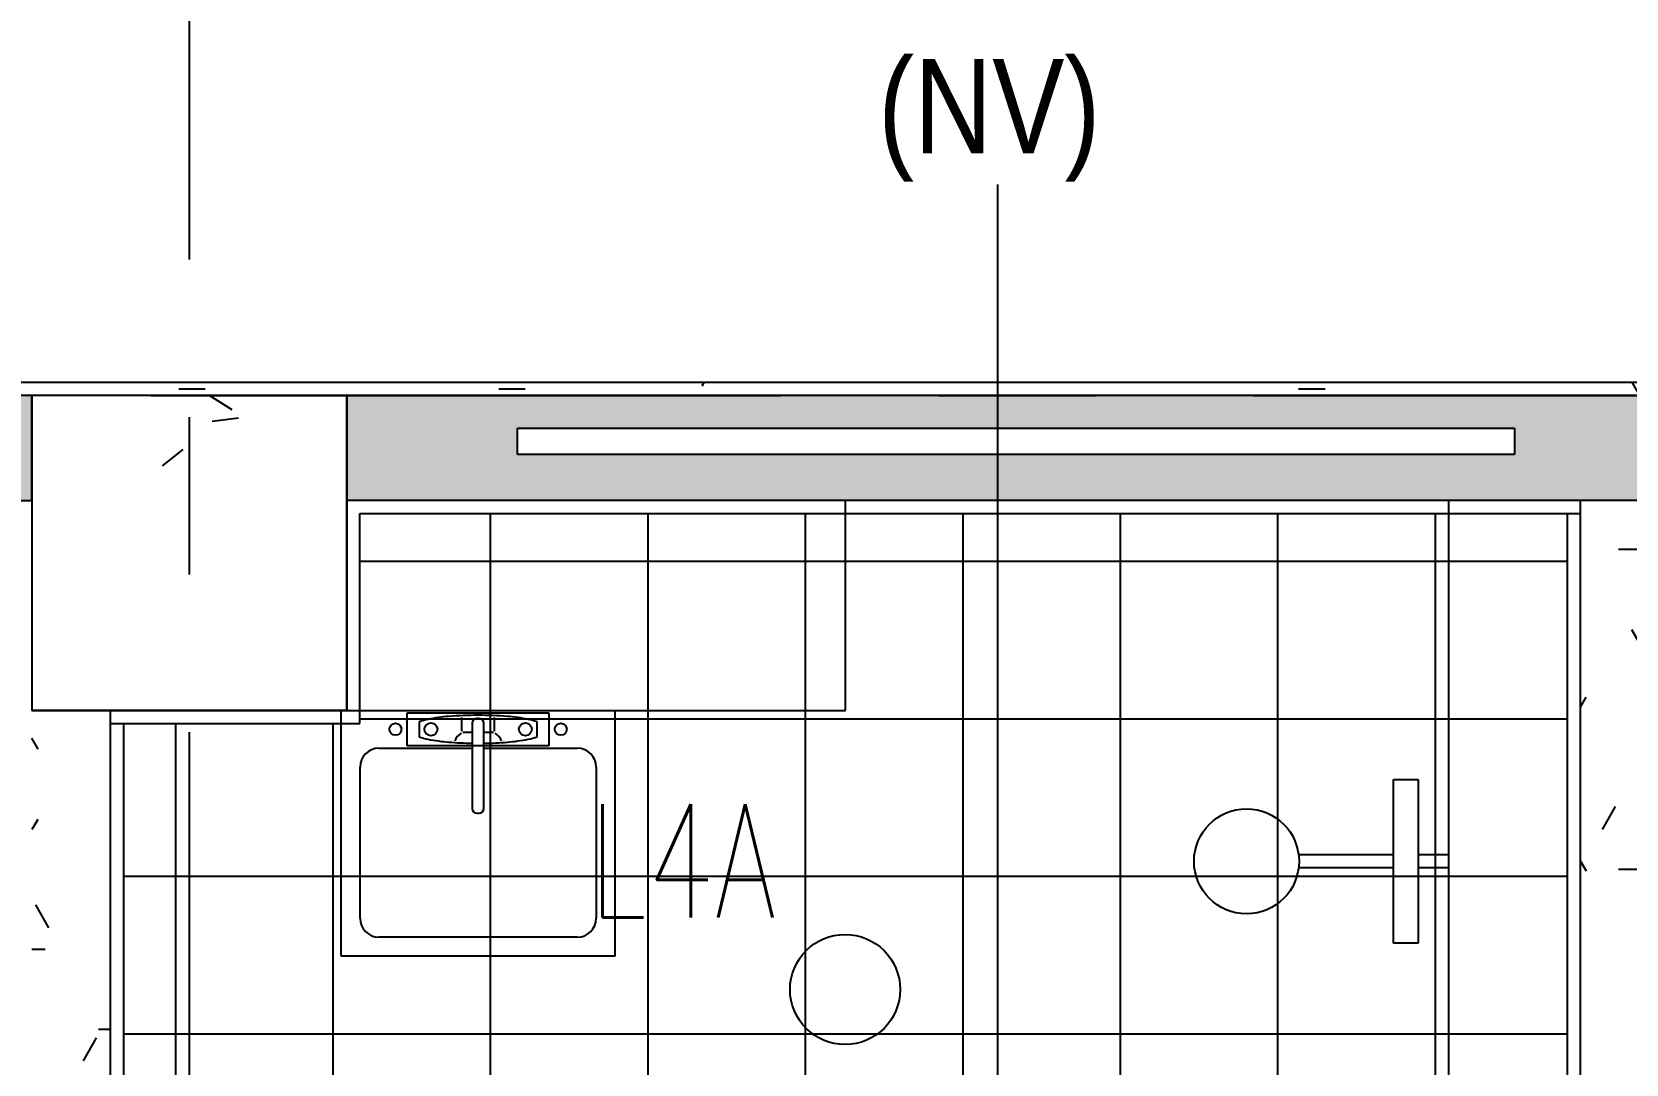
# Model space of a CAD drawing. Header units: millimetres. Extents: x -92759 to 184353, y -15225 to 86714.
# Drawn here: x 54801 to 57839, y 78067 to 80034 of the extents above; entities that cross this region are included whole.
import ezdxf

# ---------------------------------------------------------------- set-up
doc = ezdxf.new("R2010")
doc.units = ezdxf.units.MM
doc.linetypes.add('IDA - Grid Line', pattern=[2100, 1200, -300, 300, -300])
for name, color, linetype in [('0-1', 9, 'Continuous'), ('0-L4A', 1, 'Continuous'), ('A-_DETA----_E-2', 9, 'Continuous'), ('A-_FLORPATT_H-1', 9, 'Continuous'), ('A-_ROOMNAME_A', 8, 'Continuous'), ('A-_WALL----_E', 8, 'Continuous'), ('A-_WALL----_H', 8, 'Continuous'), ('A-_WALL----_H-1', 9, 'Continuous'), ('A-_WALLPRTN_E', 8, 'Continuous'), ('A-_WIND----_E', 8, 'Continuous'), ('E-legend', 1, 'Continuous'), ('M-_SANIFIXR_E', 9, 'Continuous'), ('S-_COLN----_E', 8, 'Continuous')]:
    doc.layers.add(name, color=color, linetype=linetype)
doc.layers.add('S-_ANOTGRID_E-1', color=9, linetype='IDA - Grid Line', true_color=0x808080)
doc.styles.add('Arial Narrow_2', font='ARIALN.TTF', dxfattribs={"height": 225})
doc.styles.add('Simplex', font='simplex_.ttf', dxfattribs={"width": 0.7, "height": 450})
pattern_1 = [(0, (-11670.95, 40338.29), (609.6, 152.4), [50.292, -406.908, 50.292, -406.908, -2438.4]), (0, (-11670.95, 40338.29), (609.6, 152.4), [-914.4, 50.292, -864.108, 50.292, -406.908, -1066.8]), (0, (-11670.95, 40338.29), (609.6, 152.4), [-2286, 50.292, -254.508, 50.292, -711.708]), (120, (-11442.35, 40414.49), (-436.7823, 451.7291), [50.292, -406.908, 50.292, -406.908, -2438.4]), (120, (-11442.35, 40414.49), (-436.7823, 451.7291), [-914.4, 50.292, -864.108, 50.292, -406.908, -1066.8]), (120, (-11442.35, 40414.49), (-436.7823, 451.7291), [-2286, 50.292, -254.508, 50.292, -711.708]), (240, (-11366.15, 40719.29), (-172.8177, -604.1291), [50.292, -406.908, 50.292, -406.908, -2438.4]), (240, (-11366.15, 40719.29), (-172.8177, -604.1291), [-914.4, 50.292, -864.108, 50.292, -406.908, -1066.8]), (240, (-11366.15, 40719.29), (-172.8177, -604.1291), [-2286, 50.292, -254.508, 50.292, -711.708])]

# ---------------------------------------------------------------- blocks, each defined once
blk = doc.blocks.new('IDA - Top Hung - 2 Panels - 1900L X 600H - B8-AW06-8765561-BLK8_RHH_2ND STOREY PLAN')
at = {"layer": 'A-_WIND----_E'}
for p, q in [((-950, 25), (950, 25)), ((-950, -25), (-950, 25)), ((950, 25), (950, -25)), ((950, -25), (-950, -25))]:
    blk.add_line(p, q, dxfattribs=at)
blk = doc.blocks.new('1599_FURN_RHH_BLK8 _NEW__2ND STY_dwg-10261561-BLK8_RHH_2ND STOREY PLAN')
at = {"layer": 'S-_COLN----_E'}
blk.add_line((-35499.8, -200.1), (-35499.8, -600.1), dxfattribs=at)
blk = doc.blocks.new('A$C3019c3af')
at = {"layer": 'A-_FLORPATT_H-1'}
h = blk.add_hatch(dxfattribs=at)
h.set_pattern_fill('FP_22', color=256, style=0, pattern_type=2)
h.set_pattern_definition([(270, (-26525, 44525), (300, 2e-14), []), (0, (-26525, 44525), (0, 300), [])])
h.paths.add_polyline_path([(-26358.7, 43675), (-24975, 43675), (-24975, 46375), (-27275, 46375), (-27275, 45975), (-27725, 45975), (-27725, 43827), (-26689, 43827), (-26689, 43782), (-27725, 43782), (-27725, 43675), (-27314.8, 43675)])
at = {"layer": 'A-_WALL----_H'}
h = blk.add_hatch(dxfattribs=at)
h.set_pattern_fill('FP_11', color=256, style=0, pattern_type=2)
h.set_pattern_definition([(0, (-11670.95, 40338.3), (1219.2, 304.8), [50.292, -864.108, 50.292, -864.108, -4876.8]), (0, (-11670.95, 40338.3), (1219.2, 304.8), [-1828.8, 50.292, -1778.508, 50.292, -864.108, -2133.6]), (0, (-11670.95, 40338.3), (1219.2, 304.8), [-4572, 50.292, -559.308, 50.292, -1473.708]), (120, (-11213.75, 40490.7), (-873.5645, 903.458), [50.292, -864.108, 50.292, -864.108, -4876.8]), (120, (-11213.75, 40490.7), (-873.5645, 903.458), [-1828.8, 50.292, -1778.508, 50.292, -864.108, -2133.6]), (120, (-11213.75, 40490.7), (-873.5645, 903.458), [-4572, 50.292, -559.308, 50.292, -1473.708]), (240, (-11061.35, 41100.3), (-345.6355, -1208.258), [50.292, -864.108, 50.292, -864.108, -4876.8]), (240, (-11061.35, 41100.3), (-345.6355, -1208.258), [-1828.8, 50.292, -1778.508, 50.292, -864.108, -2133.6]), (240, (-11061.35, 41100.3), (-345.6355, -1208.258), [-4572, 50.292, -559.308, 50.292, -1473.708])])
h.paths.add_polyline_path([(-10425, 46512.5), (-10425, 46600), (-9912.5, 46600), (-9912.5, 46625), (-10450, 46625), (-10450, 46512.5)])
h.paths.add_polyline_path([(-19475, 46512.5), (-19450, 46512.5), (-19450, 46625), (-30425, 46625), (-30425, 46600), (-19475, 46600), (-19475, 46530.2)])
h.paths.add_polyline_path([(-17850, 46512.5), (-17825, 46512.5), (-17825, 46600), (-16975, 46600), (-16975, 46512.5), (-16950, 46512.5), (-16950, 46625), (-17850, 46625), (-17850, 46530.2)])
at = {"layer": 'A-_WALL----_H-1'}
h = blk.add_hatch(dxfattribs=at)
h.set_pattern_fill('FP_8', color=256, style=0, pattern_type=2)
h.set_pattern_definition(pattern_1)
h.paths.add_polyline_path([(-25081.1, 46400), (-19450, 46400), (-19450, 46512.5), (-19475, 46512.5), (-19475, 46600), (-27300, 46600), (-27300, 46400), (-25125, 46400)])
h.paths.add_polyline_path([(-17700, 46400), (-17700, 46600), (-17825, 46600), (-17825, 46512.5), (-17850, 46512.5), (-17850, 46400)])
h.paths.add_polyline_path([(-17100, 46400), (-16950, 46400), (-16950, 46512.5), (-16975, 46512.5), (-16975, 46600), (-17100, 46600), (-17100, 46512.5)])
h.paths.add_polyline_path([(-10450, 46400), (-10300, 46400), (-10300, 46600), (-10425, 46600), (-10425, 46512.5), (-10450, 46512.5), (-10450, 46495.2)])
h.paths.add_polyline_path([(-27900, 46400), (-27900, 46600), (-30400, 46600), (-30400, 46400), (-29528.9, 46400)])
h.paths.add_polyline_path([(-21650, 46487.5), (-22625, 46487.5), (-22625, 46537.5), (-20725, 46537.5), (-20725, 46487.5), (-20775, 46487.5)])
h.paths.add_polyline_path([(-23750, 46487.5), (-24675, 46487.5), (-24675, 46537.5), (-22775, 46537.5), (-22775, 46487.5), (-23700, 46487.5)])
h.paths.add_polyline_path([(-26050, 46487.5), (-26975, 46487.5), (-26975, 46537.5), (-25075, 46537.5), (-25075, 46487.5), (-26000, 46487.5)])
h = blk.add_hatch(dxfattribs=at)
h.set_pattern_fill('FP_8', color=256, style=0, pattern_type=2)
h.set_pattern_definition(pattern_1)
h.paths.add_polyline_path([(-24800, 41200), (-24800, 46400), (-24950, 46400), (-24950, 41200)])
h = blk.add_hatch(dxfattribs=at)
h.set_pattern_fill('FP_8', color=256, style=0, pattern_type=2)
h.set_pattern_definition(pattern_1)
h.paths.add_polyline_path([(-27900, 41050), (-27750, 41050), (-27750, 43725), (-27812.5, 43725), (-27812.5, 43750), (-27900, 43750), (-27900, 41850)])
h.paths.add_polyline_path([(-27812.5, 44850), (-27812.5, 44875), (-27750, 44875), (-27750, 46000), (-27900, 46000), (-27900, 44850)])
at = {"layer": 'S-_COLN----_E'}
h = blk.add_hatch(dxfattribs=at)
h.set_pattern_fill('FP_1', color=256, style=0, pattern_type=2)
h.set_pattern_definition([(50, (-11670.95, 40338.3), (1093.104, -95.634), [114.3, -1257.3]), (355, (-11671, 40338.3), (-211.46, 1146.34), [91.44, -1005.84]), (100.451, (-11579.9, 40330.3), (881.656, 1050.7), [97.14, -1068.54]), (46.184, (-11671, 40643.1), (1626.47, -252.26), [171.45, -1885.95]), (96.636, (-11535.4, 40622), (1424.42, 1484.57), [145.71, -1602.81]), (351.184, (-11671, 40643.1), (1424.43, 1484.55), [137.16, -1508.76]), (21, (-11518.55, 40566.9), (909.686, -613.59), [114.3, -1257.3]), (326, (-11518.6, 40566.9), (370.81, 1105.13), [91.44, -1005.84]), (71.451, (-11442.7, 40515.8), (1280.503, 491.53), [97.14, -1068.54]), (37.5, (-11670.95, 40338.3), (18.531, 507.33), [50.292, -943.356, 50.292, -970.788, -1009.65]), (37.5, (-11670.95, 40338.3), (18.531, 507.33), [-2014.728, 50.292, -959.358]), (7.5, (-11670.95, 40338.3), (400.918, 601.084), [50.292, -531.876, 50.292, -920.496, -384.81]), (7.5, (-11670.95, 40338.3), (400.918, 601.084), [-1552.956, 50.292, -334.518]), (327.5, (-12010.8, 40338.3), (813.545, -34.374), [50.292, -330.708, 50.292, -1138.428, -1577.34]), (327.5, (-12010.8, 40338.3), (813.545, -34.374), [-1569.72, 50.29, -1527.05]), (317.5, (-12163.2, 40338.3), (888.775, 152.56), [50.292, -445.008, 50.292, -739.14, -1120.14]), (317.5, (-12163.2, 40338.3), (888.775, 152.56), [-1284.73, 50.29, -1069.85])])
h.paths.add_polyline_path([(-27300, 46000), (-27300, 46600), (-27900, 46600), (-27900, 46000)])
at = {"layer": 'A-_DETA----_E-2'}
for p, q in [((-26350, 46000), (-26350, 46400)), ((-25200, 43650), (-25200, 46400)), ((-27310.8, 45532), (-27310.8, 46000)), ((-27310.8, 46000), (-26788.8, 46000)), ((-27300, 46000), (-26350, 46000)), ((-27184.8, 45995.5), (-26914.8, 45995.5)), ((-27184.8, 45932.5), (-27184.8, 45995.5)), ((-26914.8, 45995.5), (-26914.8, 45932.5)), ((-26788.8, 45532), (-26788.8, 46000)), ((-27162.3, 45978.5), (-27162.3, 45949.5)), ((-27081, 45960.3), (-27081, 45986.2)), ((-27061.4, 45975.4), (-27061.4, 45813.4)), ((-27047.9, 45984.4), (-27052.4, 45984.4)), ((-27038.9, 45813.4), (-27038.9, 45975.4)), ((-27018.6, 45960.3), (-27018.6, 45986.2)), ((-26937.3, 45949.5), (-26937.3, 45978.5)), ((-26914.8, 45932.5), (-27184.8, 45932.5)), ((-27061.8, 45957.9), (-27079.1, 45957.9)), ((-27020.6, 45957.9), (-27038.9, 45957.9)), ((-27238.8, 45928), (-27061.4, 45928)), ((-27038.9, 45928), (-26860.8, 45928)), ((-27274.8, 45604), (-27274.8, 45892)), ((-26824.8, 45892), (-26824.8, 45604)), ((-25305.7, 45868.5), (-25258.7, 45868.5)), ((-25305.7, 45556.5), (-25305.7, 45868.5)), ((-25258.7, 45868.5), (-25258.7, 45556.5)), ((-27052.4, 45804.4), (-27047.9, 45804.4)), ((-25305.7, 45725), (-25486.5, 45725)), ((-25198.7, 45725), (-25258.7, 45725)), ((-25305.7, 45700), (-25486.5, 45700)), ((-25198.7, 45700), (-25258.7, 45700)), ((-26860.8, 45568), (-27238.8, 45568)), ((-25258.7, 45556.5), (-25305.7, 45556.5)), ((-26788.8, 45532), (-27310.8, 45532))]:
    blk.add_line(p, q, dxfattribs=at)
for centre, radius in [((-27207.3, 45964), 11.4), ((-27139.8, 45964), 12.3), ((-26959.8, 45964), 12.3), ((-26892.3, 45964), 11.4), ((-25585.7, 45712.5), 100)]:
    blk.add_circle(centre, radius, dxfattribs=at)
for centre, radius, start, end in [((-27049.8, 45309.2), 681.5, 90, 94.6876), ((-27049.8, 45309.2), 681.5, 85.3124, 90), ((-27116.6, 45838.3), 147.4, 101.1975, 108.0457), ((-27076.6, 45636.1), 353.6, 94.6876, 101.1975), ((-27052.4, 45975.4), 9, 90, 180), ((-27047.9, 45975.4), 9, 0, 90), ((-27023, 45636.1), 353.6, 78.8025, 85.3124), ((-26983, 45838.3), 147.4, 71.9543, 78.8025), ((-27116.6, 46089.7), 147.4, 251.9543, 258.8025), ((-27076.6, 46291.9), 353.6, 258.8025, 265.3124), ((-27049.8, 46618.8), 681.5, 265.3124, 269.0296), ((-27069.9, 45933.8), 25.7, 118.4413, 161.9853), ((-27049.8, 46618.8), 681.5, 270.9213, 274.6876), ((-27029.8, 45933.8), 25.7, 18.0147, 61.5587), ((-27023, 46291.9), 353.6, 274.6876, 281.1975), ((-26983, 46089.7), 147.4, 281.1975, 288.0457), ((-27238.8, 45892), 36, 90, 180), ((-26860.8, 45892), 36, 0, 90), ((-27052.4, 45813.4), 9, 180, 270), ((-27047.9, 45813.4), 9, 270, 0), ((-27238.8, 45604), 36, 180, 270), ((-26860.8, 45604), 36, 270, 0)]:
    blk.add_arc(centre, radius, start, end, dxfattribs=at)
at = {"layer": 'A-_ROOMNAME_A'}
blk.add_line((-26059.6, 45147.2), (-26059.6, 47001.5), dxfattribs=at)
at = {"layer": 'A-_WALL----_E'}
for p, q in [((-30425, 46625), (-7150, 46625)), ((-25081.1, 46600), (-30400, 46600)), ((-27900, 46400), (-27900, 46600)), ((-27300, 46600), (-27300, 46400)), ((-19475, 46600), (-25081.1, 46600)), ((-30200, 46400), (-27900, 46400)), ((-24950, 46400), (-27300, 46400)), ((-17700, 46400), (-24950, 46400)), ((-24950, 46400), (-24950, 43650)), ((-24975, 46375), (-24950, 46375)), ((-27750, 44875), (-27750, 46000)), ((-27750, 45975), (-27725, 45975))]:
    blk.add_line(p, q, dxfattribs=at)
at = {"layer": 'A-_WALLPRTN_E'}
for p, q in [((-27300, 46400), (-27300, 46000)), ((-27275, 45975), (-27275, 46375)), ((-27275, 46375), (-24975, 46375)), ((-24975, 46375), (-24975, 43675)), ((-27300, 46000), (-27900, 46000)), ((-27725, 44850), (-27725, 45975)), ((-27725, 45975), (-27275, 45975))]:
    blk.add_line(p, q, dxfattribs=at)
at = {"layer": 'S-_ANOTGRID_E-1'}
for p, q in [((-27600, -20341.4), (-27600, 52351.8)), ((-38173.1, 46600), (13784.7, 46600))]:
    blk.add_line(p, q, dxfattribs=at)
at = {"layer": 'S-_COLN----_E'}
for p, q in [((-27300, 46600), (-27900, 46600)), ((-27900, 46600), (-27900, 46400)), ((-27300, 46400), (-27300, 46600)), ((-27900, 46400), (-27900, 46000)), ((-27300, 46000), (-27300, 46400)), ((-27900, 46000), (-27300, 46000))]:
    blk.add_line(p, q, dxfattribs=at)
at = {"layer": 'A-_WIND----_E', "rotation": 180}
blk.add_blockref('IDA - Top Hung - 2 Panels - 1900L X 600H - B8-AW06-8765561-BLK8_RHH_2ND STOREY PLAN', (-26025, 46512.5), dxfattribs=at)
at = {"layer": 'M-_SANIFIXR_E'}
blk.add_blockref('1599_FURN_RHH_BLK8 _NEW__2ND STY_dwg-10261561-BLK8_RHH_2ND STOREY PLAN', (7599.8, 46600.1), dxfattribs=at)
at = {"layer": 'A-_ROOMNAME_A', "insert": (-26287.6, 47241), "char_height": 180, "width": 541.139, "attachment_point": 1, "style": 'Arial Narrow_2'}
blk.add_mtext('(NV)', dxfattribs=at)
blk = doc.blocks.new('L4A')
at = {"layer": 'E-legend', "lineweight": 25}
blk.add_circle((-125762, -60174.4), 104.9, dxfattribs=at)
at = {"layer": 'E-legend', "lineweight": 25, "style": 'Simplex', "width": 0.7}
blk.add_text('L4A', height=215.69, dxfattribs=at).set_placement((-126249.9, -60037.3))
blk = doc.blocks.new('EL_B8_L2_R4')
at = {"layer": '0-L4A'}
blk.add_blockref('L4A', (91811.4, 59042.8), dxfattribs=at)

msp = doc.modelspace()

# ---------------------------------------------------------------- block references
at = {"layer": '0-1'}
msp.add_blockref('A$C3019c3af', (82701.1, 32741.2), dxfattribs=at)
at = {"layer": 'E-legend', "color": 7}
msp.add_blockref('EL_B8_L2_R4', (90301.1, 79341.2), dxfattribs=at)

doc.saveas('drawing.dxf')
